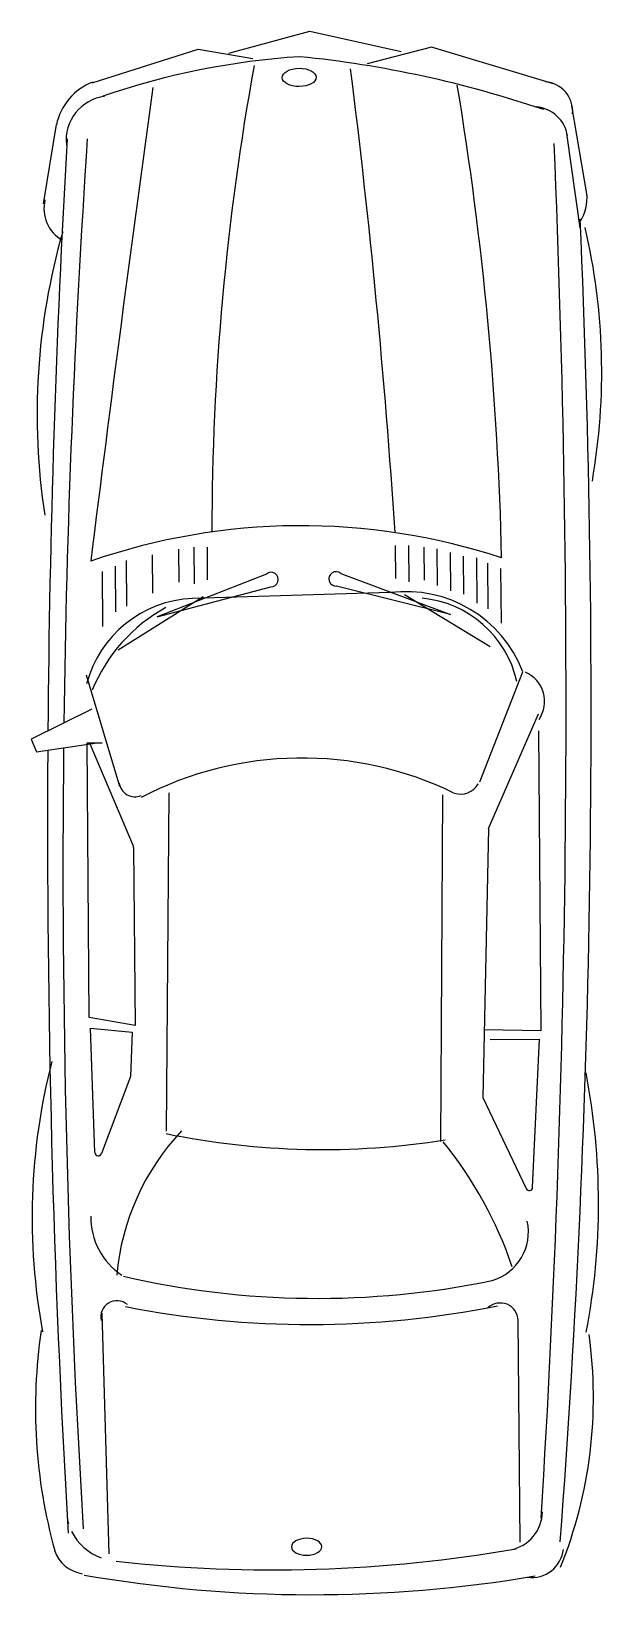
# Model space of a CAD drawing. Header units: inches. Extents: x 6700 to 19616, y -7432 to 2521.
# Drawn here: x 6884 to 8467, y -7364 to -3027 of the extents above; entities that cross this region are included whole.
import ezdxf

# ---------------------------------------------------------------- set-up
doc = ezdxf.new("R2010")
doc.units = ezdxf.units.IN
doc.header["$MEASUREMENT"] = 0
doc.layers.add('freecads.com', color=7, linetype='Continuous')

msp = doc.modelspace()

# ---------------------------------------------------------------- linework, layer by layer
at = {"layer": 'freecads.com'}
for p, q in [((7431.9, -3087), (7656.7, -3026.6)), ((7656.7, -3026.6), (7910.5, -3083.1)), ((7053.4, -3169.2), (7347.3, -3076)), ((7347.3, -3076), (7498.9, -3102.3)), ((7994.9, -3070.7), (7816, -3116.6)), ((8332.7, -3172), (7994.9, -3070.7)), ((8425.5, -3477.3), (8384.3, -3233.1)), ((6918.2, -3505.3), (6953.8, -3285.4)), ((8407.2, -3571.4), (8370.1, -3309.9)), ((7292.8, -4463.2), (7293.5, -4554.3)), ((7335.3, -4457.8), (7336.1, -4559)), ((7371.7, -4457.6), (7372.5, -4548.6)), ((7894.2, -4453.4), (7894.9, -4544.4)), ((7930.6, -4453.1), (7931.4, -4554.2)), ((7973.2, -4457.8), (7973.9, -4548.8)), ((8009.7, -4462.5), (8010.5, -4563.7)), ((7117, -4510.2), (7118, -4636.6)), ((7147.2, -4494.8), (7148.2, -4621.2)), ((7220, -4479), (7220.9, -4585.2)), ((8046.2, -4472.4), (8047.1, -4578.6)), ((8082.7, -4482.2), (8083.6, -4588.4)), ((8119.2, -4486.9), (8120.2, -4613.4)), ((8149.7, -4501.9), (8150.7, -4628.3)), ((7080.7, -4525.6), (7081.9, -4677.4)), ((7536.4, -4532.1), (7233.5, -4650.9)), ((7742.9, -4530.4), (8047.6, -4644.3)), ((8186.3, -4516.8), (8187.5, -4668.5)), ((7124.9, -4742.8), (7360.7, -4594.2)), ((7233.5, -4650.9), (7548.8, -4567.4)), ((7880.3, -4583.6), (7331.4, -4599.8)), ((8047.6, -4644.3), (7731, -4565.9)), ((8157.7, -4734.5), (7919.6, -4589.7)), ((7129.6, -5121.6), (7037.5, -4813.1)), ((8128.8, -5108.4), (8248.1, -4803.4)), ((7052.3, -4906.8), (6884.1, -4990.2)), ((8153.1, -5237.8), (8291.3, -4920.2)), ((8291.7, -4967.1), (8298.4, -5799.2)), ((6884.1, -4990.2), (6898.4, -5025.2)), ((6898.4, -5025.2), (7067.2, -5000.4)), ((7039, -5000.6), (7081.2, -5000.3)), ((7045.1, -5762.4), (7039, -5000.6)), ((7167.3, -5287), (7048.1, -5006.4)), ((7265.4, -5139.5), (7258.8, -6077.2)), ((8025.6, -5145.1), (8019.3, -6106.2)), ((8153.1, -5237.8), (8137.3, -5984)), ((7168, -5290.6), (7172, -5784.9)), ((7172, -5784.9), (7045.1, -5762.4)), ((7048.2, -5791.5), (7164.2, -5802.6)), ((7060.9, -6137), (7048.2, -5791.5)), ((7164.2, -5802.6), (7159.1, -5925.6)), ((8298.4, -5799.2), (8141.9, -5796.8)), ((8157.8, -5823.8), (8294.2, -5822.7)), ((8275.1, -6233.4), (8294.2, -5822.7)), ((7159.1, -5925.6), (7079.1, -6140)), ((8137.3, -5984), (8257.1, -6237)), ((7079.9, -6582.6), (7099.3, -7250.5)), ((8234.4, -6602.3), (8239.4, -7217.9))]:
    msp.add_line(p, q, dxfattribs=at)
for centre, radius, start, end in [((7766.4, -5204.6), 2111.9, 93.7285, 108.9003), ((14636.6, -4421), 7251.4, 169.67718, 179.95615), ((7322.7, -6141.6), 3059.9, 71.2547, 84.2532), ((-13523.8, -5821.4), 21463.2, 3.75088, 7.20059), ((7112.3, -3318.4), 161.6, 111.0857, 168.5798), ((7104.4, -3329.4), 123.7, 97.5204, 186.0288), ((109706.7, -17299.9), 103453, 172.156812, 172.890855), ((-1155.9, -4703.3), 9347.7, 1.32324, 9.40542), ((8303.1, -3249.3), 83.3, 355.6374, 84.382), ((8278, -3330.8), 94.7, 8.408, 85.4094), ((40578.6, -5233.4), 33649.4, 176.74884, 179.54693), ((37027.8, -5340), 30055.8, 176.15503, 179.24755), ((-28445.6, -4898.3), 36813.6, 356.49184, 2.42975), ((7022.2, -3517.7), 102.9, 166.9642, 239.5603), ((8295.5, -3486.1), 130.9, 327.9666, 4.0872), ((-22393.6, -4921.5), 30831.2, 355.73006, 2.55328), ((8742.4, -4090.1), 1842.3, 164.0215, 188.6966), ((6691.9, -3971.7), 1775, 350.1802, 13.0348), ((7632.7, -6178.2), 1780.1, 71.78, 109.1413), ((7549.5, -4547.3), 20.1, 267.8679, 130.9357), ((7730, -4545.8), 20.1, 49.9856, 273.0534), ((7923.7, -4928.7), 347.8, 21.1246, 97.1638), ((7345.9, -4918.3), 318.9, 92.599, 165.1445), ((7477.2, -5027.5), 458.1, 118.6358, 157.8369), ((7941.5, -4895.4), 297.2, 12.7142, 84.8283), ((8219.6, -4885.7), 88.8, 325.7114, 66.1949), ((40578.6, -5233.4), 33649.4, 179.63769, 183.33832), ((37027.8, -5340), 30055.8, 179.37877, 183.51127), ((7635, -6007.3), 964.7, 64.0744, 117.5403), ((7171.9, -5105.8), 44.5, 187.9978, 292.4575), ((8075.5, -5087), 55.8, 251.4098, 330.968), ((7158.6, -5290.7), 9.42, 0.4607, 23.0242), ((8633.8, -6317.3), 1747.3, 165.6576, 190.4651), ((6558, -6277.3), 1900.1, 349.1301, 10.957), ((7788.7, -6536.4), 670.1, 136.694, 174.893), ((7693.1, -3964.9), 2163.7, 258.4149, 279.0382), ((7172.5, -6804), 1102.7, 18.4948, 39.2096), ((7070.3, -6136.7), 9.42, 182.1023, 339.545), ((8265.7, -6233), 9.42, 205.3328, 357.3356), ((7240.4, -6317.3), 190.9, 178.7857, 236.6116), ((8122.8, -6357), 140.8, 286.6463, 12.3), ((7677.9, -4144.8), 2396.7, 257.0208, 281.6825), ((7121.8, -6593.3), 45.1, 50.1133, 192.2861), ((7655.6, -3951.4), 2662.4, 258.9478, 281.3114), ((8185.5, -6604), 49.7, 1.986, 133.7338), ((8382.6, -6846.4), 1486.9, 171.6629, 195.399), ((7183.5, -6816.2), 1260.5, 338.0508, 7.9404), ((7129, -7122.1), 148.3, 191.9962, 197.3039), ((8193.4, -7132.1), 108.9, 280.9579, 359.1813), ((7129, -7122.1), 148.3, 206.3524, 249.7951), ((7040.6, -7209.4), 97, 199.1644, 261.1633), ((7553.8, -3359), 3935.7, 263.6661, 279.8834), ((8273.4, -7227.7), 87.9, 262.223, 353.3539), ((7663.7, -3671.2), 3692.3, 260.1348, 279.6454)]:
    msp.add_arc(centre, radius, start, end, dxfattribs=at)
for centre, major_axis, ratio, start_param, end_param in [((7627.5, -3154.6), (47.2, 0.4), 0.535211, 1.570796326692504, 7.85398163387209), ((7648.2, -7230.5), (42.2, 0.3), 0.555034, 4.712389, 10.995574)]:
    msp.add_ellipse(centre, major_axis=major_axis, ratio=ratio, start_param=start_param, end_param=end_param, dxfattribs=at)

doc.saveas('drawing.dxf')
